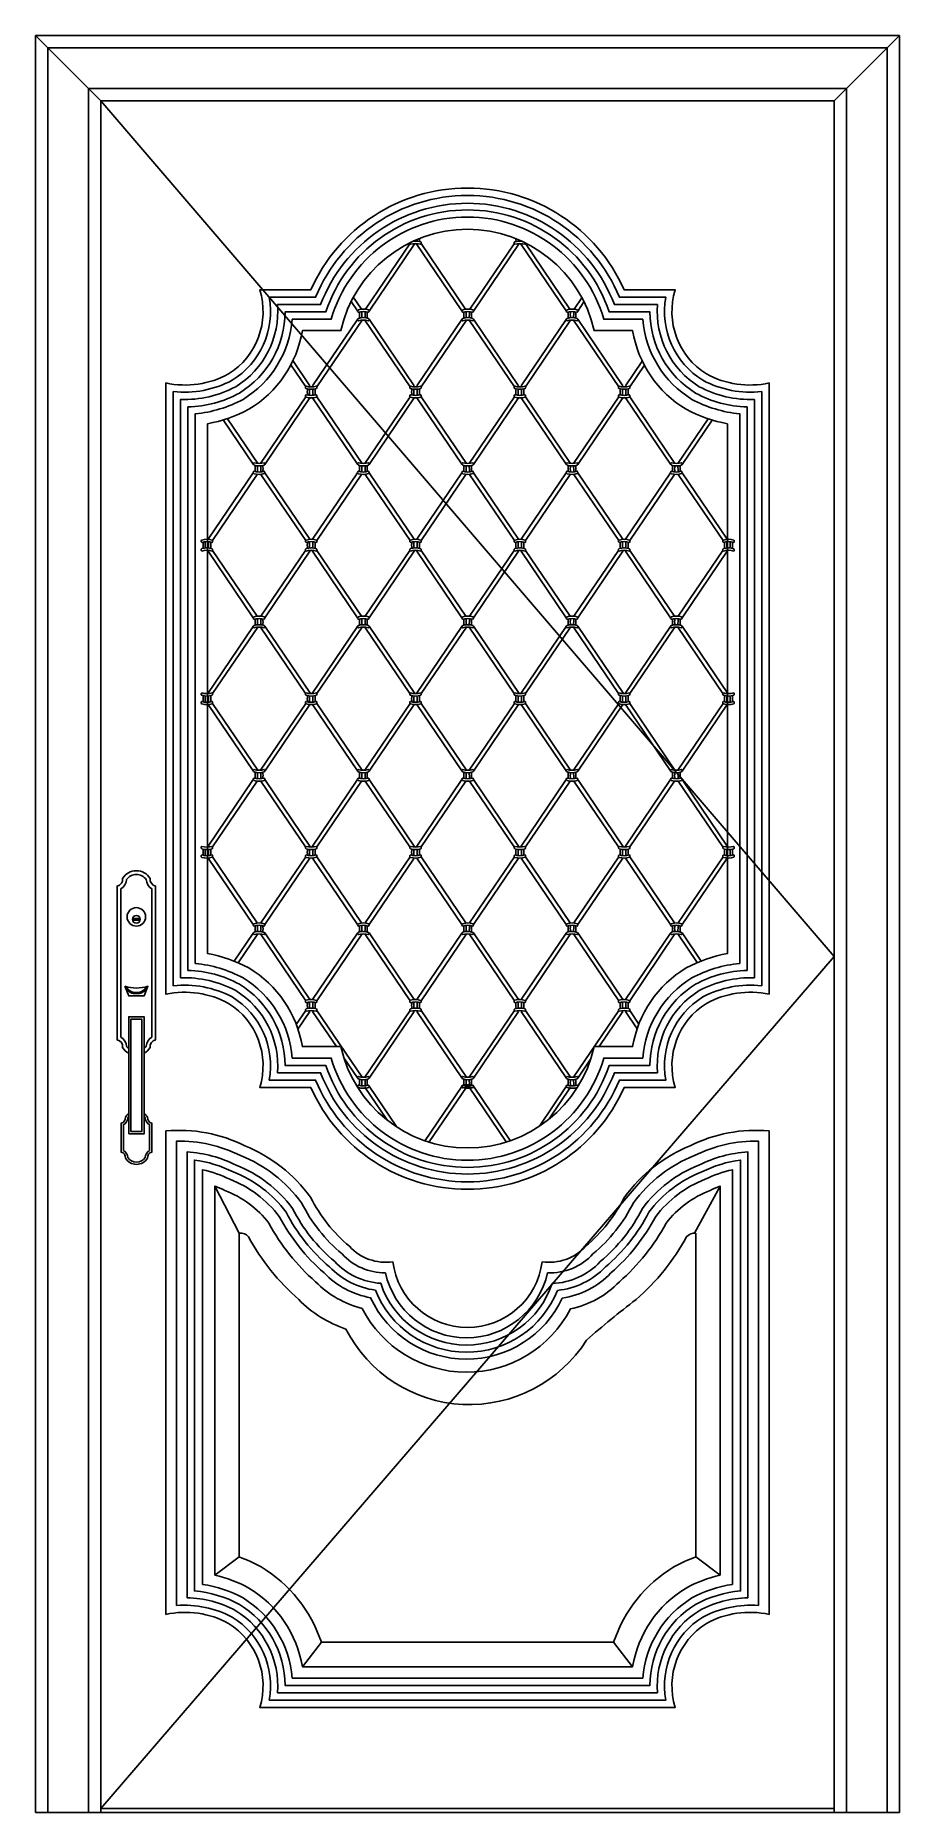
# Model space of a CAD drawing. Header units: metres. Extents: x 3138 to 4198, y 6968 to 9148.
import ezdxf

# ---------------------------------------------------------------- set-up
doc = ezdxf.new("R2010")
doc.units = ezdxf.units.M
for name, color, linetype in [('2', 2, 'Continuous'), ('3', 3, 'Continuous'), ('4', 4, 'Continuous'), ('6', 6, 'Continuous'), ('7', 7, 'Continuous')]:
    doc.layers.add(name, color=color, linetype=linetype)

msp = doc.modelspace()

# ---------------------------------------------------------------- linework, layer by layer
at = {"layer": '2'}
msp.add_line((3138.12, 6967.86), (4198.12, 6967.86), dxfattribs=at)
at = {"layer": '3'}
for p, q in [((3218.12, 9067.86), (3138.12, 9147.86)), ((4118.12, 9067.86), (4198.12, 9147.86)), ((3597.43, 8892.42), (3542.94, 8812.13)), ((3603.68, 8892.72), (3547.44, 8809.86)), ((3605.13, 8892.72), (3661.25, 8810.05)), ((3611.3, 8892.55), (3665.87, 8812.13)), ((3725.43, 8892.42), (3670.94, 8812.13)), ((3731.68, 8892.72), (3675.44, 8809.86)), ((3733.13, 8892.72), (3789.25, 8810.05)), ((3739.3, 8892.55), (3793.87, 8812.13)), ((3525.47, 8821.51), (3533.25, 8810.05)), ((3528.09, 8826.55), (3537.87, 8812.13)), ((3808.4, 8826.08), (3798.94, 8812.13)), ((3811.01, 8821.02), (3803.44, 8809.86)), ((3478.06, 8718.23), (3533.26, 8799.55)), ((3483.14, 8716.8), (3538.7, 8798.67)), ((3597.68, 8716.8), (3542.11, 8798.67)), ((3602.75, 8718.23), (3547.31, 8799.92)), ((3606.06, 8718.23), (3661.26, 8799.55)), ((3611.14, 8716.8), (3666.7, 8798.67)), ((3725.68, 8716.8), (3670.11, 8798.67)), ((3730.75, 8718.23), (3675.31, 8799.92)), ((3734.06, 8718.23), (3789.26, 8799.55)), ((3739.14, 8716.8), (3794.7, 8798.67)), ((3853.68, 8716.8), (3798.11, 8798.67)), ((3858.75, 8718.23), (3803.31, 8799.92)), ((3469.68, 8716.8), (3451.31, 8743.87)), ((3474.75, 8718.23), (3453.87, 8748.99)), ((3862.06, 8718.23), (3882.6, 8748.5)), ((3867.14, 8716.8), (3885.18, 8743.39)), ((3469.68, 8704.78), (3414.11, 8622.91)), ((3474.75, 8703.35), (3419.31, 8621.67)), ((3478.06, 8703.35), (3533.26, 8622.03)), ((3483.14, 8704.78), (3538.7, 8622.92)), ((3597.68, 8704.78), (3542.11, 8622.91)), ((3602.75, 8703.35), (3547.31, 8621.67)), ((3606.06, 8703.35), (3661.26, 8622.03)), ((3611.14, 8704.78), (3666.7, 8622.92)), ((3725.68, 8704.78), (3670.11, 8622.91)), ((3730.75, 8703.35), (3675.31, 8621.67)), ((3734.06, 8703.35), (3789.26, 8622.03)), ((3739.14, 8704.78), (3794.7, 8622.92)), ((3853.68, 8704.78), (3798.11, 8622.91)), ((3858.75, 8703.35), (3803.31, 8621.67)), ((3862.06, 8703.35), (3917.26, 8622.03)), ((3867.14, 8704.78), (3922.7, 8622.92)), ((4020.12, 7991.87), (4020.12, 8701.34)), ((3373.46, 8677.79), (3410.7, 8622.92)), ((3963.25, 8677.63), (3926.11, 8622.91)), ((3368.49, 8676.2), (3405.26, 8622.03)), ((3968.23, 8676.06), (3931.31, 8621.67)), ((3350.06, 8529.89), (3405.31, 8611.29)), ((3474.75, 8529.89), (3419.41, 8611.43)), ((3478.06, 8529.89), (3533.31, 8611.29)), ((3602.75, 8529.89), (3547.41, 8611.43)), ((3606.06, 8529.89), (3661.31, 8611.29)), ((3730.75, 8529.89), (3675.41, 8611.43)), ((3734.06, 8529.89), (3789.31, 8611.29)), ((3858.75, 8529.89), (3803.41, 8611.43)), ((3862.06, 8529.89), (3917.31, 8611.29)), ((3986.75, 8529.89), (3931.41, 8611.43)), ((3355.14, 8528.46), (3410.09, 8609.43)), ((3469.68, 8528.46), (3414.73, 8609.43)), ((3483.14, 8528.46), (3538.09, 8609.43)), ((3597.68, 8528.46), (3542.73, 8609.43)), ((3611.14, 8528.46), (3666.09, 8609.43)), ((3725.68, 8528.46), (3670.73, 8609.43)), ((3739.14, 8528.46), (3794.09, 8609.43)), ((3853.68, 8528.46), (3798.73, 8609.43)), ((3867.14, 8528.46), (3922.09, 8609.43)), ((3981.68, 8528.46), (3926.73, 8609.43)), ((3349.13, 8516.39), (3405.31, 8433.62)), ((3355.3, 8516.21), (3410.09, 8435.48)), ((3469.43, 8516.08), (3414.73, 8435.48)), ((3475.68, 8516.38), (3419.41, 8433.47)), ((3477.13, 8516.39), (3533.31, 8433.62)), ((3483.3, 8516.21), (3538.09, 8435.48)), ((3597.43, 8516.08), (3542.73, 8435.48)), ((3603.68, 8516.38), (3547.41, 8433.47)), ((3605.13, 8516.39), (3661.31, 8433.62)), ((3611.3, 8516.21), (3666.09, 8435.48)), ((3725.43, 8516.08), (3670.73, 8435.48)), ((3731.68, 8516.38), (3675.41, 8433.47)), ((3733.13, 8516.39), (3789.31, 8433.62)), ((3739.3, 8516.21), (3794.09, 8435.48)), ((3853.43, 8516.08), (3798.73, 8435.48)), ((3859.68, 8516.38), (3803.41, 8433.47)), ((3861.13, 8516.39), (3917.31, 8433.62)), ((3867.3, 8516.21), (3922.09, 8435.48)), ((3981.43, 8516.08), (3926.73, 8435.48)), ((3987.68, 8516.38), (3931.41, 8433.47)), ((3349.37, 8340.53), (3405.26, 8422.88)), ((3355.37, 8340.48), (3410.7, 8421.99)), ((3469.34, 8340.63), (3414.11, 8421.99)), ((3475.44, 8340.53), (3419.31, 8423.24)), ((3477.37, 8340.53), (3533.26, 8422.88)), ((3483.37, 8340.48), (3538.7, 8421.99)), ((3597.34, 8340.63), (3542.11, 8421.99)), ((3603.44, 8340.53), (3547.31, 8423.24)), ((3605.37, 8340.53), (3661.26, 8422.88)), ((3611.37, 8340.48), (3666.7, 8421.99)), ((3725.34, 8340.63), (3670.11, 8421.99)), ((3731.44, 8340.53), (3675.31, 8423.24)), ((3733.37, 8340.53), (3789.26, 8422.88)), ((3739.37, 8340.48), (3794.7, 8421.99)), ((3853.34, 8340.63), (3798.11, 8421.99)), ((3859.44, 8340.53), (3803.31, 8423.24)), ((3861.37, 8340.53), (3917.26, 8422.88)), ((3867.37, 8340.48), (3922.7, 8421.99)), ((3981.34, 8340.63), (3926.11, 8421.99)), ((3987.44, 8340.53), (3931.31, 8423.24)), ((3355.14, 8328.44), (3410.7, 8246.58)), ((3469.68, 8328.44), (3414.11, 8246.58)), ((3483.14, 8328.44), (3538.7, 8246.58)), ((3597.68, 8328.44), (3542.11, 8246.58)), ((3611.14, 8328.44), (3666.7, 8246.58)), ((3725.68, 8328.44), (3670.11, 8246.58)), ((3739.14, 8328.44), (3794.7, 8246.58)), ((3853.68, 8328.44), (3798.11, 8246.58)), ((3867.14, 8328.44), (3922.7, 8246.58)), ((3981.68, 8328.44), (3926.11, 8246.58)), ((3350.06, 8327.02), (3405.26, 8245.69)), ((3474.75, 8327.02), (3419.31, 8245.33)), ((3478.06, 8327.02), (3533.26, 8245.69)), ((3602.75, 8327.02), (3547.31, 8245.33)), ((3606.06, 8327.02), (3661.26, 8245.69)), ((3730.75, 8327.02), (3675.31, 8245.33)), ((3734.06, 8327.02), (3789.26, 8245.69)), ((3858.75, 8327.02), (3803.31, 8245.33)), ((3862.06, 8327.02), (3917.26, 8245.69)), ((3986.75, 8327.02), (3931.31, 8245.33)), ((3349.13, 8152.18), (3405.31, 8234.95)), ((3355.3, 8152.36), (3410.09, 8233.09)), ((3469.43, 8152.49), (3414.73, 8233.09)), ((3475.68, 8152.18), (3419.41, 8235.1)), ((3477.13, 8152.18), (3533.31, 8234.95)), ((3483.3, 8152.36), (3538.09, 8233.09)), ((3597.43, 8152.49), (3542.73, 8233.09)), ((3603.68, 8152.18), (3547.41, 8235.1)), ((3605.13, 8152.18), (3661.31, 8234.95)), ((3611.3, 8152.36), (3666.09, 8233.09)), ((3725.43, 8152.49), (3670.73, 8233.09)), ((3731.68, 8152.18), (3675.41, 8235.1)), ((3733.13, 8152.18), (3789.31, 8234.95)), ((3739.3, 8152.36), (3794.09, 8233.09)), ((3853.43, 8152.49), (3798.73, 8233.09)), ((3859.68, 8152.18), (3803.41, 8235.1)), ((3861.13, 8152.18), (3917.31, 8234.95)), ((3867.3, 8152.36), (3922.09, 8233.09)), ((3981.43, 8152.49), (3926.73, 8233.09)), ((3987.68, 8152.18), (3931.41, 8235.1)), ((3350.06, 8138.68), (3405.31, 8057.28)), ((3355.14, 8140.11), (3410.09, 8059.14)), ((3469.68, 8140.11), (3414.73, 8059.14)), ((3474.75, 8138.68), (3419.41, 8057.13)), ((3478.06, 8138.68), (3533.31, 8057.28)), ((3483.14, 8140.11), (3538.09, 8059.14)), ((3597.68, 8140.11), (3542.73, 8059.14)), ((3602.75, 8138.68), (3547.41, 8057.13)), ((3606.06, 8138.68), (3661.31, 8057.28)), ((3611.14, 8140.11), (3666.09, 8059.14)), ((3725.68, 8140.11), (3670.73, 8059.14)), ((3730.75, 8138.68), (3675.41, 8057.13)), ((3734.06, 8138.68), (3789.31, 8057.28)), ((3739.14, 8140.11), (3794.09, 8059.14)), ((3853.68, 8140.11), (3798.73, 8059.14)), ((3858.75, 8138.68), (3803.41, 8057.13)), ((3862.06, 8138.68), (3917.31, 8057.28)), ((3867.14, 8140.11), (3922.09, 8059.14)), ((3981.68, 8140.11), (3926.73, 8059.14)), ((3986.75, 8138.68), (3931.41, 8057.13)), ((3257.21, 8064.56), (3266.44, 8064.56)), ((3257.21, 8062.68), (3266.44, 8062.68)), ((3382.01, 8012.28), (3405.26, 8046.54)), ((3386.72, 8010.32), (3410.7, 8045.65)), ((3469.68, 7963.79), (3414.11, 8045.65)), ((3474.75, 7965.21), (3419.31, 8046.9)), ((3478.06, 7965.21), (3533.26, 8046.54)), ((3483.14, 7963.79), (3538.7, 8045.65)), ((3597.68, 7963.79), (3542.11, 8045.65)), ((3602.75, 7965.21), (3547.31, 8046.9)), ((3606.06, 7965.21), (3661.26, 8046.54)), ((3611.14, 7963.79), (3666.7, 8045.65)), ((3725.68, 7963.79), (3670.11, 8045.65)), ((3730.75, 7965.21), (3675.31, 8046.9)), ((3734.06, 7965.21), (3789.26, 8046.54)), ((3739.14, 7963.79), (3794.7, 8045.65)), ((3853.68, 7963.79), (3798.11, 8045.65)), ((3858.75, 7965.21), (3803.31, 8046.9)), ((3862.06, 7965.21), (3917.26, 8046.54)), ((3867.14, 7963.79), (3922.7, 8045.65)), ((3949.97, 8010.51), (3926.11, 8045.65)), ((3954.68, 8012.46), (3931.31, 8046.9)), ((3469.68, 7951.77), (3458.02, 7934.59)), ((3474.75, 7950.34), (3460.12, 7928.78)), ((3478.06, 7950.34), (3507.21, 7907.4)), ((3483.14, 7951.77), (3538.7, 7869.9)), ((3597.68, 7951.77), (3542.11, 7869.9)), ((3602.75, 7950.34), (3547.31, 7868.65)), ((3606.06, 7950.34), (3661.26, 7869.01)), ((3611.14, 7951.77), (3666.7, 7869.9)), ((3725.68, 7951.77), (3670.11, 7869.9)), ((3730.75, 7950.34), (3675.31, 7868.65)), ((3734.06, 7950.34), (3789.26, 7869.01)), ((3739.14, 7951.77), (3794.7, 7869.9)), ((3853.68, 7951.77), (3798.11, 7869.9)), ((3858.75, 7950.34), (3829.61, 7907.4)), ((3862.06, 7950.34), (3876.32, 7929.34)), ((3867.14, 7951.77), (3878.43, 7935.12)), ((3516.5, 7893.71), (3533.26, 7869.01)), ((3819.21, 7892.07), (3803.31, 7868.65)), ((3569.15, 7817.81), (3542.11, 7857.65)), ((3580.98, 7809.29), (3547.31, 7858.9)), ((3616.14, 7792.07), (3661.26, 7858.54)), ((3621.09, 7790.45), (3666.7, 7857.65)), ((3715.62, 7790.6), (3670.11, 7857.65)), ((3720.56, 7792.23), (3675.31, 7858.9)), ((3756.29, 7809.97), (3789.26, 7858.54)), ((3768.34, 7818.81), (3794.7, 7857.65)), ((3388.12, 7678.48), (3358.12, 7736.38)), ((3946.67, 7678.56), (3978.12, 7736.38)), ((3358.12, 7259.02), (3388.12, 7281.32)), ((3948.12, 7281.32), (3978.12, 7259.02)), ((3465.47, 7146.65), (3488.86, 7176.65)), ((3847.38, 7176.65), (3870.77, 7146.65)), ((3218.12, 6972.86), (4118.12, 6972.86))]:
    msp.add_line(p, q, dxfattribs=at)
for points in [[(4183.12, 6967.86), (4183.12, 9132.86), (3153.12, 9132.86), (3153.12, 6967.86)], [(4133.12, 6967.86), (4133.12, 9082.86), (3203.12, 9082.86), (3203.12, 6967.86)], [(3218.12, 9067.86), (4118.12, 8017.86), (3218.12, 6972.86)]]:
    msp.add_lwpolyline(points, dxfattribs=at)
for points in [[(4029.12, 7982.16, 0.15), (3956.85, 7968.33, 0.31), (3911.47, 7866.4), (3854.44, 7866.4, -0.67), (3481.8, 7866.4), (3424.78, 7866.4, 0.31), (3379.39, 7968.33, 0.15), (3307.12, 7982.16), (3307.12, 8711.05, 0.15), (3379.39, 8724.88, 0.31), (3424.78, 8826.81), (3481.8, 8826.81, -0.67), (3854.44, 8826.81), (3911.47, 8826.81, 0.31), (3956.85, 8724.88, 0.15), (4029.12, 8711.05)], [(4011.12, 8000.92, 0.12), (3947.87, 7983.94, 0.26), (3891.84, 7884.4), (3841.94, 7884.4, -0.72), (3494.3, 7884.4), (3444.4, 7884.4, 0.26), (3388.37, 7983.94, 0.12), (3325.12, 8000.92), (3325.12, 8692.29, 0.12), (3388.37, 8709.27, 0.26), (3444.4, 8808.81), (3494.3, 8808.81, -0.72), (3841.94, 8808.81), (3891.84, 8808.81, 0.26), (3947.87, 8709.27, 0.12), (4011.12, 8692.29)], [(4002.12, 8009.42, 0.1), (3943.38, 7991.74, 0.24), (3883.17, 7893.4), (3835.34, 7893.4, -0.75), (3500.9, 7893.4), (3453.07, 7893.4, 0.24), (3392.86, 7991.74, 0.1), (3334.12, 8009.42), (3334.12, 8683.79, 0.1), (3392.86, 8701.47, 0.24), (3453.07, 8799.81), (3500.9, 8799.81, -0.75), (3835.34, 8799.81), (3883.17, 8799.81, 0.24), (3943.38, 8701.47, 0.1), (4002.12, 8683.79)], [(3766.39, 7629.89, 0.22), (3822.08, 7653.08, 0.1), (3871.84, 7715.89, -0.14), (3946.66, 7773.87, -0.12), (4025.12, 7791.59), (4025.12, 7221.81, 0.14), (3956.85, 7207.58, 0.31), (3911.47, 7105.65), (3854.44, 7105.65), (3424.78, 7105.65, 0.31), (3379.39, 7207.58, 0.14), (3311.12, 7221.81), (3311.12, 7791.59, -0.12), (3389.58, 7773.87, -0.14), (3464.4, 7715.89, 0.1), (3514.16, 7653.08, 0.21), (3567.34, 7629.85, 0.8)], [(3772.06, 7616.91, 0.2), (3831.07, 7643.67, 0.1), (3882.91, 7709, -0.14), (3951.96, 7761.99, -0.1), (4012.12, 7778.25), (4012.12, 7231.2, 0.12), (3952.36, 7215.39, 0.28), (3901.2, 7114.65), (3848.3, 7114.65), (3435.04, 7114.65, 0.28), (3383.88, 7215.39, 0.12), (3324.12, 7231.2), (3324.12, 7778.25, -0.1), (3384.28, 7761.99, -0.14), (3453.33, 7709, 0.1), (3505.17, 7643.67, 0.19), (3561.62, 7617.04, 0.72)], [(3778.5, 7608.34, 0.18), (3837.28, 7637.14, 0.1), (3890.56, 7704.2, -0.14), (3955.63, 7753.76, -0.08), (4003.12, 7768.32), (4003.12, 7239.72, 0.1), (3947.87, 7223.19, 0.26), (3891.84, 7123.65), (3841.94, 7123.65), (3444.4, 7123.65, 0.26), (3388.37, 7223.19, 0.1), (3333.12, 7239.72), (3333.12, 7768.32, -0.08), (3380.62, 7753.76, -0.14), (3445.68, 7704.2, 0.1), (3498.96, 7637.14, 0.17), (3555.1, 7608.64, 0.68)], [(3784.3, 7598.99, 0.17), (3844.17, 7629.87, 0.09), (3899.03, 7698.82, -0.14), (3959.7, 7744.62, -0.06), (3993.12, 7756.44), (3993.12, 7247.62, 0.09), (3943.38, 7231, 0.24), (3883.17, 7132.65), (3835.34, 7132.65), (3453.07, 7132.65, 0.24), (3392.86, 7231, 0.09), (3343.12, 7247.62), (3343.12, 7756.44, -0.06), (3376.54, 7744.62, -0.14), (3437.21, 7698.82, 0.09), (3492.07, 7629.87, 0.16), (3549.23, 7599.43, 0.64)]]:
    msp.add_lwpolyline(points, format="xyb", close=True, dxfattribs=at)
for points in [[(4020.12, 7991.87, 0.13), (3952.36, 7976.13, 0.28), (3901.2, 7875.4), (3848.3, 7875.4, -0.69), (3487.94, 7875.4), (3435.04, 7875.4, 0.28), (3383.88, 7976.13, 0.13), (3316.12, 7991.87), (3316.12, 8701.34, 0.13), (3383.88, 8717.08, 0.28), (3435.04, 8817.81), (3487.94, 8817.81, -0.69), (3848.3, 8817.81), (3901.2, 8817.81, 0.28), (3952.36, 8717.08, 0.13), (4020.12, 8701.34)], [(3252.4, 7904.97, -0.06), (3249.65, 7907.78, 0.26), (3242.98, 7919.03), (3242.98, 8101.16, 0.26), (3249.65, 8112.41, -0.5), (3274, 8112.41, 0.26), (3280.67, 8101.16), (3280.67, 7919.03, 0.26), (3274, 7907.78, -0.06), (3271.25, 7904.97, -0.06)], [(3249.51, 7980.94, 0.2), (3258.28, 7973.81), (3265.37, 7973.81, 0.2), (3274.14, 7980.94, 0.19)], [(3271.25, 7821.91, -0.04), (3272.69, 7820.23, 0.29), (3278.02, 7811.48), (3278.02, 7780.06, 0.29), (3272.69, 7771.32, -0.51), (3251.32, 7771.32, 0.29), (3245.98, 7780.06), (3245.98, 7811.48, 0.29), (3251.32, 7820.23, -0.03), (3252.4, 7821.55, -0.03)]]:
    msp.add_lwpolyline(points, format="xyb", dxfattribs=at)
msp.add_lwpolyline([(3255.23, 7803.1), (3255.23, 7941.3), (3268.42, 7941.3), (3268.42, 7803.1)], close=True, dxfattribs=at)
msp.add_circle((3261.83, 8063.62), 4.71, dxfattribs=at)
at = {"layer": '4'}
msp.add_lwpolyline([(4198.12, 6967.86), (4198.12, 9147.86), (3138.12, 9147.86), (3138.12, 6967.86)], dxfattribs=at)
at = {"layer": '6'}
for points in [[(3602.29, 8895.62, -0.12), (3610.79, 8894.63, -0.49), (3610.71, 8891.8, 0.15), (3598.09, 8891.79, -0.28), (3597.22, 8893.22, -0.28)], [(3739.42, 8893.01, -0.2), (3738.71, 8891.8, 0.15), (3726.09, 8891.79, -0.65), (3726.25, 8894.71, -0.1), (3733.8, 8895.69, -0.1)]]:
    msp.add_lwpolyline(points, format="xyb", dxfattribs=at)
for points in [[(3546.79, 8811.19, -0.49), (3546.71, 8808.36, 0.15), (3534.09, 8808.35, -0.65), (3534.25, 8811.26, -0.17)], [(3674.79, 8811.19, -0.49), (3674.71, 8808.36, 0.15), (3662.09, 8808.35, -0.65), (3662.25, 8811.26, -0.17)], [(3802.79, 8811.19, -0.49), (3802.71, 8808.36, 0.15), (3790.09, 8808.35, -0.65), (3790.25, 8811.26, -0.17)], [(3546.79, 8800.63, -0.49), (3546.71, 8797.8, 0.15), (3534.09, 8797.79, -0.65), (3534.25, 8800.71, -0.17)], [(3674.79, 8800.63, -0.49), (3674.71, 8797.8, 0.15), (3662.09, 8797.79, -0.65), (3662.25, 8800.71, -0.17)], [(3802.79, 8800.63, -0.49), (3802.71, 8797.8, 0.15), (3790.09, 8797.79, -0.65), (3790.25, 8800.71, -0.17)], [(3482.79, 8714.96, 0.49), (3482.71, 8717.78, -0.15), (3470.09, 8717.79, 0.65), (3470.25, 8714.88, 0.17)], [(3482.79, 8704.4, 0.49), (3482.71, 8707.22, -0.15), (3470.09, 8707.23, 0.65), (3470.25, 8704.32, 0.17)], [(3610.79, 8714.96, 0.49), (3610.71, 8717.78, -0.15), (3598.09, 8717.79, 0.65), (3598.25, 8714.88, 0.17)], [(3610.79, 8704.4, 0.49), (3610.71, 8707.22, -0.15), (3598.09, 8707.23, 0.65), (3598.25, 8704.32, 0.17)], [(3738.79, 8714.96, 0.49), (3738.71, 8717.78, -0.15), (3726.09, 8717.79, 0.65), (3726.25, 8714.88, 0.17)], [(3738.79, 8704.4, 0.49), (3738.71, 8707.22, -0.15), (3726.09, 8707.23, 0.65), (3726.25, 8704.32, 0.17)], [(3866.79, 8714.96, 0.49), (3866.71, 8717.78, -0.15), (3854.09, 8717.79, 0.65), (3854.25, 8714.88, 0.17)], [(3866.79, 8704.4, 0.49), (3866.71, 8707.22, -0.15), (3854.09, 8707.23, 0.65), (3854.25, 8704.32, 0.17)], [(3418.79, 8620.96, 0.49), (3418.71, 8623.78, -0.15), (3406.09, 8623.79, 0.65), (3406.25, 8620.88, 0.17)], [(3418.79, 8610.4, 0.49), (3418.71, 8613.22, -0.15), (3406.09, 8613.23, 0.65), (3406.25, 8610.32, 0.17)], [(3546.79, 8620.96, 0.49), (3546.71, 8623.78, -0.15), (3534.09, 8623.79, 0.65), (3534.25, 8620.88, 0.17)], [(3546.79, 8610.4, 0.49), (3546.71, 8613.22, -0.15), (3534.09, 8613.23, 0.65), (3534.25, 8610.32, 0.17)], [(3674.79, 8620.96, 0.49), (3674.71, 8623.78, -0.15), (3662.09, 8623.79, 0.65), (3662.25, 8620.88, 0.17)], [(3674.79, 8610.4, 0.49), (3674.71, 8613.22, -0.15), (3662.09, 8613.23, 0.65), (3662.25, 8610.32, 0.17)], [(3802.79, 8620.96, 0.49), (3802.71, 8623.78, -0.15), (3790.09, 8623.79, 0.65), (3790.25, 8620.88, 0.17)], [(3802.79, 8610.4, 0.49), (3802.71, 8613.22, -0.15), (3790.09, 8613.23, 0.65), (3790.25, 8610.32, 0.17)], [(3930.79, 8620.96, 0.49), (3930.71, 8623.78, -0.15), (3918.09, 8623.79, 0.65), (3918.25, 8620.88, 0.17)], [(3930.79, 8610.4, 0.49), (3930.71, 8613.22, -0.15), (3918.09, 8613.23, 0.65), (3918.25, 8610.32, 0.17)], [(3354.79, 8528.85, -0.49), (3354.71, 8526.02, 0.15), (3342.09, 8526.01, -0.65), (3342.25, 8528.93, -0.17)], [(3482.79, 8528.85, -0.49), (3482.71, 8526.02, 0.15), (3470.09, 8526.01, -0.65), (3470.25, 8528.93, -0.17)], [(3610.79, 8528.85, -0.49), (3610.71, 8526.02, 0.15), (3598.09, 8526.01, -0.65), (3598.25, 8528.93, -0.17)], [(3738.79, 8528.85, -0.49), (3738.71, 8526.02, 0.15), (3726.09, 8526.01, -0.65), (3726.25, 8528.93, -0.17)], [(3866.79, 8528.85, -0.49), (3866.71, 8526.02, 0.15), (3854.09, 8526.01, -0.65), (3854.25, 8528.93, -0.17)], [(3866.79, 8528.85, -0.49), (3866.71, 8526.02, 0.15), (3854.09, 8526.01, -0.65), (3854.25, 8528.93, -0.17)], [(3994.79, 8528.85, -0.49), (3994.71, 8526.02, 0.15), (3982.09, 8526.01, -0.65), (3982.25, 8528.93, -0.17)], [(3354.79, 8518.29, -0.49), (3354.71, 8515.46, 0.15), (3342.09, 8515.45, -0.65), (3342.25, 8518.37, -0.17)], [(3482.79, 8518.29, -0.49), (3482.71, 8515.46, 0.15), (3470.09, 8515.45, -0.65), (3470.25, 8518.37, -0.17)], [(3610.79, 8518.29, -0.49), (3610.71, 8515.46, 0.15), (3598.09, 8515.45, -0.65), (3598.25, 8518.37, -0.17)], [(3738.79, 8518.29, -0.49), (3738.71, 8515.46, 0.15), (3726.09, 8515.45, -0.65), (3726.25, 8518.37, -0.17)], [(3866.79, 8518.29, -0.49), (3866.71, 8515.46, 0.15), (3854.09, 8515.45, -0.65), (3854.25, 8518.37, -0.17)], [(3866.79, 8518.29, -0.49), (3866.71, 8515.46, 0.15), (3854.09, 8515.45, -0.65), (3854.25, 8518.37, -0.17)], [(3994.79, 8518.29, -0.49), (3994.71, 8515.46, 0.15), (3982.09, 8515.45, -0.65), (3982.25, 8518.37, -0.17)], [(3418.79, 8434.51, -0.49), (3418.71, 8431.68, 0.15), (3406.09, 8431.67, -0.65), (3406.25, 8434.59, -0.17)], [(3418.79, 8423.95, -0.49), (3418.71, 8421.13, 0.15), (3406.09, 8421.11, -0.65), (3406.25, 8424.03, -0.17)], [(3546.79, 8434.51, -0.49), (3546.71, 8431.68, 0.15), (3534.09, 8431.67, -0.65), (3534.25, 8434.59, -0.17)], [(3546.79, 8423.95, -0.49), (3546.71, 8421.13, 0.15), (3534.09, 8421.11, -0.65), (3534.25, 8424.03, -0.17)], [(3674.79, 8434.51, -0.49), (3674.71, 8431.68, 0.15), (3662.09, 8431.67, -0.65), (3662.25, 8434.59, -0.17)], [(3674.79, 8423.95, -0.49), (3674.71, 8421.13, 0.15), (3662.09, 8421.11, -0.65), (3662.25, 8424.03, -0.17)], [(3802.79, 8434.51, -0.49), (3802.71, 8431.68, 0.15), (3790.09, 8431.67, -0.65), (3790.25, 8434.59, -0.17)], [(3802.79, 8423.95, -0.49), (3802.71, 8421.13, 0.15), (3790.09, 8421.11, -0.65), (3790.25, 8424.03, -0.17)], [(3930.79, 8434.51, -0.49), (3930.71, 8431.68, 0.15), (3918.09, 8431.67, -0.65), (3918.25, 8434.59, -0.17)], [(3930.79, 8423.95, -0.49), (3930.71, 8421.13, 0.15), (3918.09, 8421.11, -0.65), (3918.25, 8424.03, -0.17)], [(3354.79, 8338.62, 0.49), (3354.71, 8341.44, -0.15), (3342.09, 8341.45, 0.65), (3342.25, 8338.54, 0.17)], [(3354.79, 8328.06, 0.49), (3354.71, 8330.88, -0.15), (3342.09, 8330.9, 0.65), (3342.25, 8327.98, 0.17)], [(3482.79, 8338.62, 0.49), (3482.71, 8341.44, -0.15), (3470.09, 8341.45, 0.65), (3470.25, 8338.54, 0.17)], [(3482.79, 8328.06, 0.49), (3482.71, 8330.88, -0.15), (3470.09, 8330.9, 0.65), (3470.25, 8327.98, 0.17)], [(3610.79, 8338.62, 0.49), (3610.71, 8341.44, -0.15), (3598.09, 8341.45, 0.65), (3598.25, 8338.54, 0.17)], [(3610.79, 8328.06, 0.49), (3610.71, 8330.88, -0.15), (3598.09, 8330.9, 0.65), (3598.25, 8327.98, 0.17)], [(3738.79, 8338.62, 0.49), (3738.71, 8341.44, -0.15), (3726.09, 8341.45, 0.65), (3726.25, 8338.54, 0.17)], [(3738.79, 8328.06, 0.49), (3738.71, 8330.88, -0.15), (3726.09, 8330.9, 0.65), (3726.25, 8327.98, 0.17)], [(3866.79, 8338.62, 0.49), (3866.71, 8341.44, -0.15), (3854.09, 8341.45, 0.65), (3854.25, 8338.54, 0.17)], [(3866.79, 8338.62, 0.49), (3866.71, 8341.44, -0.15), (3854.09, 8341.45, 0.65), (3854.25, 8338.54, 0.17)], [(3866.79, 8328.06, 0.49), (3866.71, 8330.88, -0.15), (3854.09, 8330.9, 0.65), (3854.25, 8327.98, 0.17)], [(3866.79, 8328.06, 0.49), (3866.71, 8330.88, -0.15), (3854.09, 8330.9, 0.65), (3854.25, 8327.98, 0.17)], [(3994.79, 8338.62, 0.49), (3994.71, 8341.44, -0.15), (3982.09, 8341.45, 0.65), (3982.25, 8338.54, 0.17)], [(3994.79, 8328.06, 0.49), (3994.71, 8330.88, -0.15), (3982.09, 8330.9, 0.65), (3982.25, 8327.98, 0.17)], [(3418.79, 8244.62, 0.49), (3418.71, 8247.44, -0.15), (3406.09, 8247.45, 0.65), (3406.25, 8244.54, 0.17)], [(3546.79, 8244.62, 0.49), (3546.71, 8247.44, -0.15), (3534.09, 8247.45, 0.65), (3534.25, 8244.54, 0.17)], [(3674.79, 8244.62, 0.49), (3674.71, 8247.44, -0.15), (3662.09, 8247.45, 0.65), (3662.25, 8244.54, 0.17)], [(3802.79, 8244.62, 0.49), (3802.71, 8247.44, -0.15), (3790.09, 8247.45, 0.65), (3790.25, 8244.54, 0.17)], [(3930.79, 8244.62, 0.49), (3930.71, 8247.44, -0.15), (3918.09, 8247.45, 0.65), (3918.25, 8244.54, 0.17)], [(3418.79, 8234.06, 0.49), (3418.71, 8236.88, -0.15), (3406.09, 8236.9, 0.65), (3406.25, 8233.98, 0.17)], [(3546.79, 8234.06, 0.49), (3546.71, 8236.88, -0.15), (3534.09, 8236.9, 0.65), (3534.25, 8233.98, 0.17)], [(3674.79, 8234.06, 0.49), (3674.71, 8236.88, -0.15), (3662.09, 8236.9, 0.65), (3662.25, 8233.98, 0.17)], [(3802.79, 8234.06, 0.49), (3802.71, 8236.88, -0.15), (3790.09, 8236.9, 0.65), (3790.25, 8233.98, 0.17)], [(3930.79, 8234.06, 0.49), (3930.71, 8236.88, -0.15), (3918.09, 8236.9, 0.65), (3918.25, 8233.98, 0.17)], [(3354.79, 8150.28, 0.49), (3354.71, 8153.1, -0.15), (3342.09, 8153.12, 0.65), (3342.25, 8150.2, 0.17)], [(3354.79, 8139.72, 0.49), (3354.71, 8142.54, -0.15), (3342.09, 8142.56, 0.65), (3342.25, 8139.64, 0.17)], [(3482.79, 8150.28, 0.49), (3482.71, 8153.1, -0.15), (3470.09, 8153.12, 0.65), (3470.25, 8150.2, 0.17)], [(3482.79, 8139.72, 0.49), (3482.71, 8142.54, -0.15), (3470.09, 8142.56, 0.65), (3470.25, 8139.64, 0.17)], [(3610.79, 8150.28, 0.49), (3610.71, 8153.1, -0.15), (3598.09, 8153.12, 0.65), (3598.25, 8150.2, 0.17)], [(3610.79, 8139.72, 0.49), (3610.71, 8142.54, -0.15), (3598.09, 8142.56, 0.65), (3598.25, 8139.64, 0.17)], [(3738.79, 8150.28, 0.49), (3738.71, 8153.1, -0.15), (3726.09, 8153.12, 0.65), (3726.25, 8150.2, 0.17)], [(3738.79, 8139.72, 0.49), (3738.71, 8142.54, -0.15), (3726.09, 8142.56, 0.65), (3726.25, 8139.64, 0.17)], [(3866.79, 8150.28, 0.49), (3866.71, 8153.1, -0.15), (3854.09, 8153.12, 0.65), (3854.25, 8150.2, 0.17)], [(3866.79, 8150.28, 0.49), (3866.71, 8153.1, -0.15), (3854.09, 8153.12, 0.65), (3854.25, 8150.2, 0.17)], [(3866.79, 8139.72, 0.49), (3866.71, 8142.54, -0.15), (3854.09, 8142.56, 0.65), (3854.25, 8139.64, 0.17)], [(3866.79, 8139.72, 0.49), (3866.71, 8142.54, -0.15), (3854.09, 8142.56, 0.65), (3854.25, 8139.64, 0.17)], [(3994.79, 8150.28, 0.49), (3994.71, 8153.1, -0.15), (3982.09, 8153.12, 0.65), (3982.25, 8150.2, 0.17)], [(3994.79, 8139.72, 0.49), (3994.71, 8142.54, -0.15), (3982.09, 8142.56, 0.65), (3982.25, 8139.64, 0.17)], [(3418.79, 8058.17, -0.49), (3418.71, 8055.35, 0.15), (3406.09, 8055.33, -0.65), (3406.25, 8058.25, -0.17)], [(3418.79, 8047.61, -0.49), (3418.71, 8044.79, 0.15), (3406.09, 8044.78, -0.65), (3406.25, 8047.69, -0.17)], [(3546.79, 8058.17, -0.49), (3546.71, 8055.35, 0.15), (3534.09, 8055.33, -0.65), (3534.25, 8058.25, -0.17)], [(3546.79, 8047.61, -0.49), (3546.71, 8044.79, 0.15), (3534.09, 8044.78, -0.65), (3534.25, 8047.69, -0.17)], [(3674.79, 8058.17, -0.49), (3674.71, 8055.35, 0.15), (3662.09, 8055.33, -0.65), (3662.25, 8058.25, -0.17)], [(3674.79, 8047.61, -0.49), (3674.71, 8044.79, 0.15), (3662.09, 8044.78, -0.65), (3662.25, 8047.69, -0.17)], [(3802.79, 8058.17, -0.49), (3802.71, 8055.35, 0.15), (3790.09, 8055.33, -0.65), (3790.25, 8058.25, -0.17)], [(3802.79, 8047.61, -0.49), (3802.71, 8044.79, 0.15), (3790.09, 8044.78, -0.65), (3790.25, 8047.69, -0.17)], [(3930.79, 8058.17, -0.49), (3930.71, 8055.35, 0.15), (3918.09, 8055.33, -0.65), (3918.25, 8058.25, -0.17)], [(3930.79, 8047.61, -0.49), (3930.71, 8044.79, 0.15), (3918.09, 8044.78, -0.65), (3918.25, 8047.69, -0.17)], [(3482.79, 7964.17, -0.49), (3482.71, 7961.35, 0.15), (3470.09, 7961.33, -0.65), (3470.25, 7964.25, -0.17)], [(3610.79, 7964.17, -0.49), (3610.71, 7961.35, 0.15), (3598.09, 7961.33, -0.65), (3598.25, 7964.25, -0.17)], [(3738.79, 7964.17, -0.49), (3738.71, 7961.35, 0.15), (3726.09, 7961.33, -0.65), (3726.25, 7964.25, -0.17)], [(3866.79, 7964.17, -0.49), (3866.71, 7961.35, 0.15), (3854.09, 7961.33, -0.65), (3854.25, 7964.25, -0.17)], [(3866.79, 7964.17, -0.49), (3866.71, 7961.35, 0.15), (3854.09, 7961.33, -0.65), (3854.25, 7964.25, -0.17)], [(3482.79, 7953.61, -0.49), (3482.71, 7950.79, 0.15), (3470.09, 7950.78, -0.65), (3470.25, 7953.69, -0.17)], [(3610.79, 7953.61, -0.49), (3610.71, 7950.79, 0.15), (3598.09, 7950.78, -0.65), (3598.25, 7953.69, -0.17)], [(3738.79, 7953.61, -0.49), (3738.71, 7950.79, 0.15), (3726.09, 7950.78, -0.65), (3726.25, 7953.69, -0.17)], [(3866.79, 7953.61, -0.49), (3866.71, 7950.79, 0.15), (3854.09, 7950.78, -0.65), (3854.25, 7953.69, -0.17)], [(3866.79, 7953.61, -0.49), (3866.71, 7950.79, 0.15), (3854.09, 7950.78, -0.65), (3854.25, 7953.69, -0.17)], [(3546.79, 7867.94, 0.49), (3546.71, 7870.77, -0.15), (3534.09, 7870.78, 0.65), (3534.25, 7867.86, 0.17)], [(3674.79, 7867.94, 0.49), (3674.71, 7870.77, -0.15), (3662.09, 7870.78, 0.65), (3662.25, 7867.86, 0.17)], [(3802.79, 7867.94, 0.49), (3802.71, 7870.77, -0.15), (3790.09, 7870.78, 0.65), (3790.25, 7867.86, 0.17)], [(3546.79, 7857.38, 0.49), (3546.71, 7860.21, -0.15), (3534.09, 7860.22, 0.65), (3534.25, 7857.3, 0.17)], [(3674.79, 7859.61, -0.49), (3674.71, 7856.79, 0.15), (3662.09, 7856.78, -0.65), (3662.25, 7859.69, -0.17)], [(3674.79, 7857.38, 0.49), (3674.71, 7860.21, -0.15), (3662.09, 7860.22, 0.65), (3662.25, 7857.3, 0.17)], [(3802.79, 7857.38, 0.49), (3802.71, 7860.21, -0.15), (3790.09, 7860.22, 0.65), (3790.25, 7857.3, 0.17)]]:
    msp.add_lwpolyline(points, format="xyb", close=True, dxfattribs=at)
for centre, radius, start, end in [((3620.94, 8900.04), 18.66, 193.01, 193.52), ((3587.87, 8900.04), 18.66, 346.48, 351.87), ((3529.19, 8898.79), 80.03, 357.39, 359.84), ((3807.63, 8898.79), 80.03, 180.32, 182.61), ((3748.94, 8900.04), 18.66, 188.93, 193.52), ((3615.63, 8804.79), 80.03, 177.14, 182.61), ((3556.94, 8806.04), 18.66, 170.2, 193.52), ((3523.87, 8806.04), 18.66, 346.48, 9.8), ((3465.19, 8804.79), 80.03, 357.39, 2.86), ((3743.63, 8804.79), 80.03, 177.14, 182.61), ((3684.94, 8806.04), 18.66, 170.2, 193.52), ((3651.87, 8806.04), 18.66, 346.48, 9.8), ((3593.19, 8804.79), 80.03, 357.39, 2.86), ((3871.63, 8804.79), 80.03, 177.14, 182.61), ((3812.94, 8806.04), 18.66, 170.2, 193.52), ((3779.87, 8806.04), 18.66, 346.48, 9.8), ((3721.19, 8804.79), 80.03, 357.39, 2.86), ((3551.63, 8710.79), 80.03, 177.39, 182.86), ((3492.94, 8709.55), 18.66, 166.48, 189.8), ((3459.87, 8709.55), 18.66, 350.2, 13.52), ((3401.19, 8710.79), 80.03, 357.14, 2.61), ((3679.63, 8710.79), 80.03, 177.39, 182.86), ((3620.94, 8709.55), 18.66, 166.48, 189.8), ((3587.87, 8709.55), 18.66, 350.2, 13.52), ((3529.19, 8710.79), 80.03, 357.14, 2.61), ((3807.63, 8710.79), 80.03, 177.39, 182.86), ((3748.94, 8709.55), 18.66, 166.48, 189.8), ((3715.87, 8709.55), 18.66, 350.2, 13.52), ((3657.19, 8710.79), 80.03, 357.14, 2.61), ((3935.63, 8710.79), 80.03, 177.39, 182.86), ((3876.94, 8709.55), 18.66, 166.48, 189.8), ((3843.87, 8709.55), 18.66, 350.2, 13.52), ((3785.19, 8710.79), 80.03, 357.14, 2.61), ((3487.63, 8616.79), 80.03, 177.39, 182.86), ((3428.94, 8615.55), 18.66, 166.48, 189.8), ((3395.87, 8615.55), 18.66, 350.2, 13.52), ((3337.19, 8616.79), 80.03, 357.14, 2.61), ((3615.63, 8616.79), 80.03, 177.39, 182.86), ((3556.94, 8615.55), 18.66, 166.48, 189.8), ((3523.87, 8615.55), 18.66, 350.2, 13.52), ((3465.19, 8616.79), 80.03, 357.14, 2.61), ((3743.63, 8616.79), 80.03, 177.39, 182.86), ((3684.94, 8615.55), 18.66, 166.48, 189.8), ((3651.87, 8615.55), 18.66, 350.2, 13.52), ((3593.19, 8616.79), 80.03, 357.14, 2.61), ((3871.63, 8616.79), 80.03, 177.39, 182.86), ((3812.94, 8615.55), 18.66, 166.48, 189.8), ((3779.87, 8615.55), 18.66, 350.2, 13.52), ((3721.19, 8616.79), 80.03, 357.14, 2.61), ((3999.63, 8616.79), 80.03, 177.39, 182.86), ((3940.94, 8615.55), 18.66, 166.48, 189.8), ((3907.87, 8615.55), 18.66, 350.2, 13.52), ((3849.19, 8616.79), 80.03, 357.14, 2.61), ((3423.63, 8522.45), 80.03, 177.14, 182.61), ((3364.94, 8523.7), 18.66, 170.2, 193.52), ((3331.87, 8523.7), 18.66, 346.48, 9.8), ((3273.19, 8522.45), 80.03, 357.39, 2.86), ((3551.63, 8522.45), 80.03, 177.14, 182.61), ((3492.94, 8523.7), 18.66, 170.2, 193.52), ((3459.87, 8523.7), 18.66, 346.48, 9.8), ((3401.19, 8522.45), 80.03, 357.39, 2.86), ((3679.63, 8522.45), 80.03, 177.14, 182.61), ((3620.94, 8523.7), 18.66, 170.2, 193.52), ((3587.87, 8523.7), 18.66, 346.48, 9.8), ((3529.19, 8522.45), 80.03, 357.39, 2.86), ((3807.63, 8522.45), 80.03, 177.14, 182.61), ((3748.94, 8523.7), 18.66, 170.2, 193.52), ((3715.87, 8523.7), 18.66, 346.48, 9.8), ((3657.19, 8522.45), 80.03, 357.39, 2.86), ((3935.63, 8522.45), 80.03, 177.14, 182.61), ((3935.63, 8522.45), 80.03, 177.14, 182.61), ((3876.94, 8523.7), 18.66, 170.2, 193.52), ((3876.94, 8523.7), 18.66, 170.2, 193.52), ((3843.87, 8523.7), 18.66, 346.48, 9.8), ((3843.87, 8523.7), 18.66, 346.48, 9.8), ((3785.19, 8522.45), 80.03, 357.39, 2.86), ((3785.19, 8522.45), 80.03, 357.39, 2.86), ((4063.63, 8522.45), 80.03, 177.14, 182.61), ((4004.94, 8523.7), 18.66, 170.2, 193.52), ((3971.87, 8523.7), 18.66, 346.48, 9.8), ((3913.19, 8522.45), 80.03, 357.39, 2.86), ((3487.63, 8428.11), 80.03, 177.14, 182.61), ((3428.94, 8429.36), 18.66, 170.2, 193.52), ((3395.87, 8429.36), 18.66, 346.48, 9.8), ((3337.19, 8428.11), 80.03, 357.39, 2.86), ((3615.63, 8428.11), 80.03, 177.14, 182.61), ((3556.94, 8429.36), 18.66, 170.2, 193.52), ((3523.87, 8429.36), 18.66, 346.48, 9.8), ((3465.19, 8428.11), 80.03, 357.39, 2.86), ((3743.63, 8428.11), 80.03, 177.14, 182.61), ((3684.94, 8429.36), 18.66, 170.2, 193.52), ((3651.87, 8429.36), 18.66, 346.48, 9.8), ((3593.19, 8428.11), 80.03, 357.39, 2.86), ((3871.63, 8428.11), 80.03, 177.14, 182.61), ((3812.94, 8429.36), 18.66, 170.2, 193.52), ((3779.87, 8429.36), 18.66, 346.48, 9.8), ((3721.19, 8428.11), 80.03, 357.39, 2.86), ((3999.63, 8428.11), 80.03, 177.14, 182.61), ((3940.94, 8429.36), 18.66, 170.2, 193.52), ((3907.87, 8429.36), 18.66, 346.48, 9.8), ((3849.19, 8428.11), 80.03, 357.39, 2.86), ((3423.63, 8334.45), 80.03, 177.39, 182.86), ((3364.94, 8333.21), 18.66, 166.48, 189.8), ((3331.87, 8333.21), 18.66, 350.2, 13.52), ((3273.19, 8334.45), 80.03, 357.14, 2.61), ((3551.63, 8334.45), 80.03, 177.39, 182.86), ((3492.94, 8333.21), 18.66, 166.48, 189.8), ((3459.87, 8333.21), 18.66, 350.2, 13.52), ((3401.19, 8334.45), 80.03, 357.14, 2.61), ((3679.63, 8334.45), 80.03, 177.39, 182.86), ((3620.94, 8333.21), 18.66, 166.48, 189.8), ((3587.87, 8333.21), 18.66, 350.2, 13.52), ((3529.19, 8334.45), 80.03, 357.14, 2.61), ((3807.63, 8334.45), 80.03, 177.39, 182.86), ((3748.94, 8333.21), 18.66, 166.48, 189.8), ((3715.87, 8333.21), 18.66, 350.2, 13.52), ((3657.19, 8334.45), 80.03, 357.14, 2.61), ((3935.63, 8334.45), 80.03, 177.39, 182.86), ((3935.63, 8334.45), 80.03, 177.39, 182.86), ((3876.94, 8333.21), 18.66, 166.48, 189.8), ((3876.94, 8333.21), 18.66, 166.48, 189.8), ((3843.87, 8333.21), 18.66, 350.2, 13.52), ((3843.87, 8333.21), 18.66, 350.2, 13.52), ((3785.19, 8334.45), 80.03, 357.14, 2.61), ((3785.19, 8334.45), 80.03, 357.14, 2.61), ((4063.63, 8334.45), 80.03, 177.39, 182.86), ((4004.94, 8333.21), 18.66, 166.48, 189.8), ((3971.87, 8333.21), 18.66, 350.2, 13.52), ((3913.19, 8334.45), 80.03, 357.14, 2.61), ((3487.63, 8240.45), 80.03, 177.39, 182.86), ((3428.94, 8239.21), 18.66, 166.48, 189.8), ((3395.87, 8239.21), 18.66, 350.2, 13.52), ((3337.19, 8240.45), 80.03, 357.14, 2.61), ((3615.63, 8240.45), 80.03, 177.39, 182.86), ((3556.94, 8239.21), 18.66, 166.48, 189.8), ((3523.87, 8239.21), 18.66, 350.2, 13.52), ((3465.19, 8240.45), 80.03, 357.14, 2.61), ((3743.63, 8240.45), 80.03, 177.39, 182.86), ((3684.94, 8239.21), 18.66, 166.48, 189.8), ((3651.87, 8239.21), 18.66, 350.2, 13.52), ((3593.19, 8240.45), 80.03, 357.14, 2.61), ((3871.63, 8240.45), 80.03, 177.39, 182.86), ((3812.94, 8239.21), 18.66, 166.48, 189.8), ((3779.87, 8239.21), 18.66, 350.2, 13.52), ((3721.19, 8240.45), 80.03, 357.14, 2.61), ((3999.63, 8240.45), 80.03, 177.39, 182.86), ((3940.94, 8239.21), 18.66, 166.48, 189.8), ((3907.87, 8239.21), 18.66, 350.2, 13.52), ((3849.19, 8240.45), 80.03, 357.14, 2.61), ((3423.63, 8146.11), 80.03, 177.39, 182.86), ((3364.94, 8144.87), 18.66, 166.48, 189.8), ((3331.87, 8144.87), 18.66, 350.2, 13.52), ((3273.19, 8146.11), 80.03, 357.14, 2.61), ((3551.63, 8146.11), 80.03, 177.39, 182.86), ((3492.94, 8144.87), 18.66, 166.48, 189.8), ((3459.87, 8144.87), 18.66, 350.2, 13.52), ((3401.19, 8146.11), 80.03, 357.14, 2.61), ((3679.63, 8146.11), 80.03, 177.39, 182.86), ((3620.94, 8144.87), 18.66, 166.48, 189.8), ((3587.87, 8144.87), 18.66, 350.2, 13.52), ((3529.19, 8146.11), 80.03, 357.14, 2.61), ((3807.63, 8146.11), 80.03, 177.39, 182.86), ((3748.94, 8144.87), 18.66, 166.48, 189.8), ((3715.87, 8144.87), 18.66, 350.2, 13.52), ((3657.19, 8146.11), 80.03, 357.14, 2.61), ((3935.63, 8146.11), 80.03, 177.39, 182.86), ((3935.63, 8146.11), 80.03, 177.39, 182.86), ((3876.94, 8144.87), 18.66, 166.48, 189.8), ((3876.94, 8144.87), 18.66, 166.48, 189.8), ((3843.87, 8144.87), 18.66, 350.2, 13.52), ((3843.87, 8144.87), 18.66, 350.2, 13.52), ((3785.19, 8146.11), 80.03, 357.14, 2.61), ((3785.19, 8146.11), 80.03, 357.14, 2.61), ((4063.63, 8146.11), 80.03, 177.39, 182.86), ((4004.94, 8144.87), 18.66, 166.48, 189.8), ((3971.87, 8144.87), 18.66, 350.2, 13.52), ((3913.19, 8146.11), 80.03, 357.14, 2.61), ((3487.63, 8051.78), 80.03, 177.14, 182.61), ((3428.94, 8053.02), 18.66, 170.2, 193.52), ((3395.87, 8053.02), 18.66, 346.48, 9.8), ((3337.19, 8051.78), 80.03, 357.39, 2.86), ((3615.63, 8051.78), 80.03, 177.14, 182.61), ((3556.94, 8053.02), 18.66, 170.2, 193.52), ((3523.87, 8053.02), 18.66, 346.48, 9.8), ((3465.19, 8051.78), 80.03, 357.39, 2.86), ((3743.63, 8051.78), 80.03, 177.14, 182.61), ((3684.94, 8053.02), 18.66, 170.2, 193.52), ((3651.87, 8053.02), 18.66, 346.48, 9.8), ((3593.19, 8051.78), 80.03, 357.39, 2.86), ((3871.63, 8051.78), 80.03, 177.14, 182.61), ((3812.94, 8053.02), 18.66, 170.2, 193.52), ((3779.87, 8053.02), 18.66, 346.48, 9.8), ((3721.19, 8051.78), 80.03, 357.39, 2.86), ((3999.63, 8051.78), 80.03, 177.14, 182.61), ((3940.94, 8053.02), 18.66, 170.2, 193.52), ((3907.87, 8053.02), 18.66, 346.48, 9.8), ((3849.19, 8051.78), 80.03, 357.39, 2.86), ((3551.63, 7957.78), 80.03, 177.14, 182.61), ((3492.94, 7959.02), 18.66, 170.2, 193.52), ((3459.87, 7959.02), 18.66, 346.48, 9.8), ((3401.19, 7957.78), 80.03, 357.39, 2.86), ((3679.63, 7957.78), 80.03, 177.14, 182.61), ((3620.94, 7959.02), 18.66, 170.2, 193.52), ((3587.87, 7959.02), 18.66, 346.48, 9.8), ((3529.19, 7957.78), 80.03, 357.39, 2.86), ((3807.63, 7957.78), 80.03, 177.14, 182.61), ((3748.94, 7959.02), 18.66, 170.2, 193.52), ((3715.87, 7959.02), 18.66, 346.48, 9.8), ((3657.19, 7957.78), 80.03, 357.39, 2.86), ((3935.63, 7957.78), 80.03, 177.14, 182.61), ((3935.63, 7957.78), 80.03, 177.14, 182.61), ((3876.94, 7959.02), 18.66, 170.2, 193.52), ((3876.94, 7959.02), 18.66, 170.2, 193.52), ((3843.87, 7959.02), 18.66, 346.48, 9.8), ((3843.87, 7959.02), 18.66, 346.48, 9.8), ((3785.19, 7957.78), 80.03, 357.39, 2.86), ((3785.19, 7957.78), 80.03, 357.39, 2.86), ((3615.63, 7863.78), 80.03, 177.39, 182.86), ((3556.94, 7862.53), 18.66, 166.48, 189.8), ((3523.87, 7862.53), 18.66, 350.2, 13.52), ((3465.19, 7863.78), 80.03, 357.14, 2.61), ((3743.63, 7863.78), 80.03, 177.39, 182.86), ((3684.94, 7862.53), 18.66, 166.48, 189.8), ((3651.87, 7862.53), 18.66, 350.2, 13.52), ((3593.19, 7863.78), 80.03, 357.14, 2.61), ((3871.63, 7863.78), 80.03, 177.39, 182.86), ((3812.94, 7862.53), 18.66, 166.48, 189.8), ((3779.87, 7862.53), 18.66, 350.2, 13.52), ((3721.19, 7863.78), 80.03, 357.14, 2.61)]:
    msp.add_arc(centre, radius, start, end, dxfattribs=at)
at = {"layer": '7'}
msp.add_lwpolyline([(4118.12, 6967.86), (4118.12, 9067.86), (3218.12, 9067.86), (3218.12, 6967.86)], dxfattribs=at)
for points in [[(4038.12, 7971.6, 0.18), (3961.34, 7960.53, 0.34), (3922.95, 7857.4), (3860.39, 7857.4, -0.65), (3475.85, 7857.4), (3413.29, 7857.4, 0.34), (3374.9, 7960.53, 0.18), (3298.12, 7971.6), (3298.12, 8721.6, 0.18), (3374.9, 8732.68, 0.34), (3413.29, 8835.81), (3475.85, 8835.81, -0.65), (3860.39, 8835.81), (3922.95, 8835.81, 0.34), (3961.34, 8732.68, 0.18), (4038.12, 8721.6)], [(3987.12, 8671.63, -0.08), (3936.4, 8689.33, -0.22), (3870.77, 8785.81), (3823.5, 8785.81, 0.8), (3512.74, 8785.81), (3465.47, 8785.81, -0.22), (3399.84, 8689.33, -0.08), (3349.12, 8671.63), (3349.12, 8021.58, -0.08), (3399.84, 8003.88, -0.22), (3465.47, 7907.4), (3512.74, 7907.4, 0.8), (3823.5, 7907.4), (3870.77, 7907.4, -0.22), (3936.4, 8003.88, -0.08), (3987.12, 8021.58)], [(3247.69, 7981.46, 0.15), (3275.96, 7981.46), (3271.25, 7969.57), (3252.4, 7969.57)], [(3759.76, 7643.56, 0.25), (3813.04, 7662.47, 0.1), (3860.72, 7722.71, -0.14), (3941.36, 7785.75, -0.14), (4038.12, 7803.97), (4038.12, 7210.86, 0.18), (3961.34, 7199.78, 0.34), (3922.95, 7096.65), (3860.39, 7096.65), (3413.29, 7096.65, 0.34), (3374.9, 7199.78, 0.18), (3298.12, 7210.86), (3298.12, 7803.97, -0.14), (3394.88, 7785.75, -0.14), (3475.52, 7722.71, 0.1), (3523.2, 7662.47, 0.25), (3576.49, 7643.56, 0.88)], [(3538.94, 7586.27, -0.14), (3481.75, 7618.96, -0.09), (3424.55, 7690.68, 0.14), (3370.42, 7730.9, 0.03), (3358.12, 7736.38), (3358.12, 7259.02, -0.07), (3399.84, 7243.14, -0.22), (3465.47, 7146.65), (3823.5, 7146.65), (3870.77, 7146.65, -0.22), (3936.4, 7243.14, -0.07), (3978.12, 7259.02), (3978.12, 7736.38, 0.03), (3965.82, 7730.9, 0.14), (3911.69, 7690.68, -0.09), (3854.49, 7618.96, -0.15), (3794.44, 7585.61, -0.61)], [(3948.12, 7281.32), (3948.12, 7678.48, 0.24), (3936.83, 7674.1, -0.09), (3875.07, 7597.11, 0.02), (3814.22, 7547.29, -0.58), (3518.85, 7560.93, -0.12), (3461.17, 7597.11, -0.09), (3399.41, 7674.1, 0.28), (3388.12, 7678.48), (3388.12, 7281.32, -0.04), (3414.78, 7269.16, -0.18), (3488.86, 7176.65), (3847.38, 7176.65, -0.18), (3921.46, 7269.16, -0.04)]]:
    msp.add_lwpolyline(points, format="xyb", close=True, dxfattribs=at)
for points in [[(3252.4, 7899.37, -0.13), (3244.86, 7906.43, 0.39), (3238.27, 7915.85), (3238.27, 8104.34, 0.39), (3244.86, 8113.76, -0.56), (3278.79, 8113.76, 0.39), (3285.39, 8104.34), (3285.39, 7915.85, 0.39), (3278.79, 7906.43, -0.13), (3271.25, 7899.37, -0.13)], [(3247.69, 7981.46, 0.22), (3258.08, 7972.4), (3265.57, 7972.4, 0.22), (3275.96, 7981.46, 0.22)], [(3271.25, 7825.59, -0.1), (3275.57, 7821, 0.39), (3280.85, 7813.46), (3280.85, 7778.09, 0.39), (3275.57, 7770.55, -0.56), (3248.43, 7770.55, 0.39), (3243.15, 7778.09), (3243.15, 7813.46, 0.39), (3248.43, 7821, -0.09), (3252.4, 7825.34, -0.09)]]:
    msp.add_lwpolyline(points, format="xyb", dxfattribs=at)
msp.add_lwpolyline([(3252.4, 7800.27), (3252.4, 7944.13), (3271.25, 7944.13), (3271.25, 7800.27)], close=True, dxfattribs=at)
msp.add_circle((3261.83, 8066.64), 11.31, dxfattribs=at)

doc.saveas('drawing.dxf')
